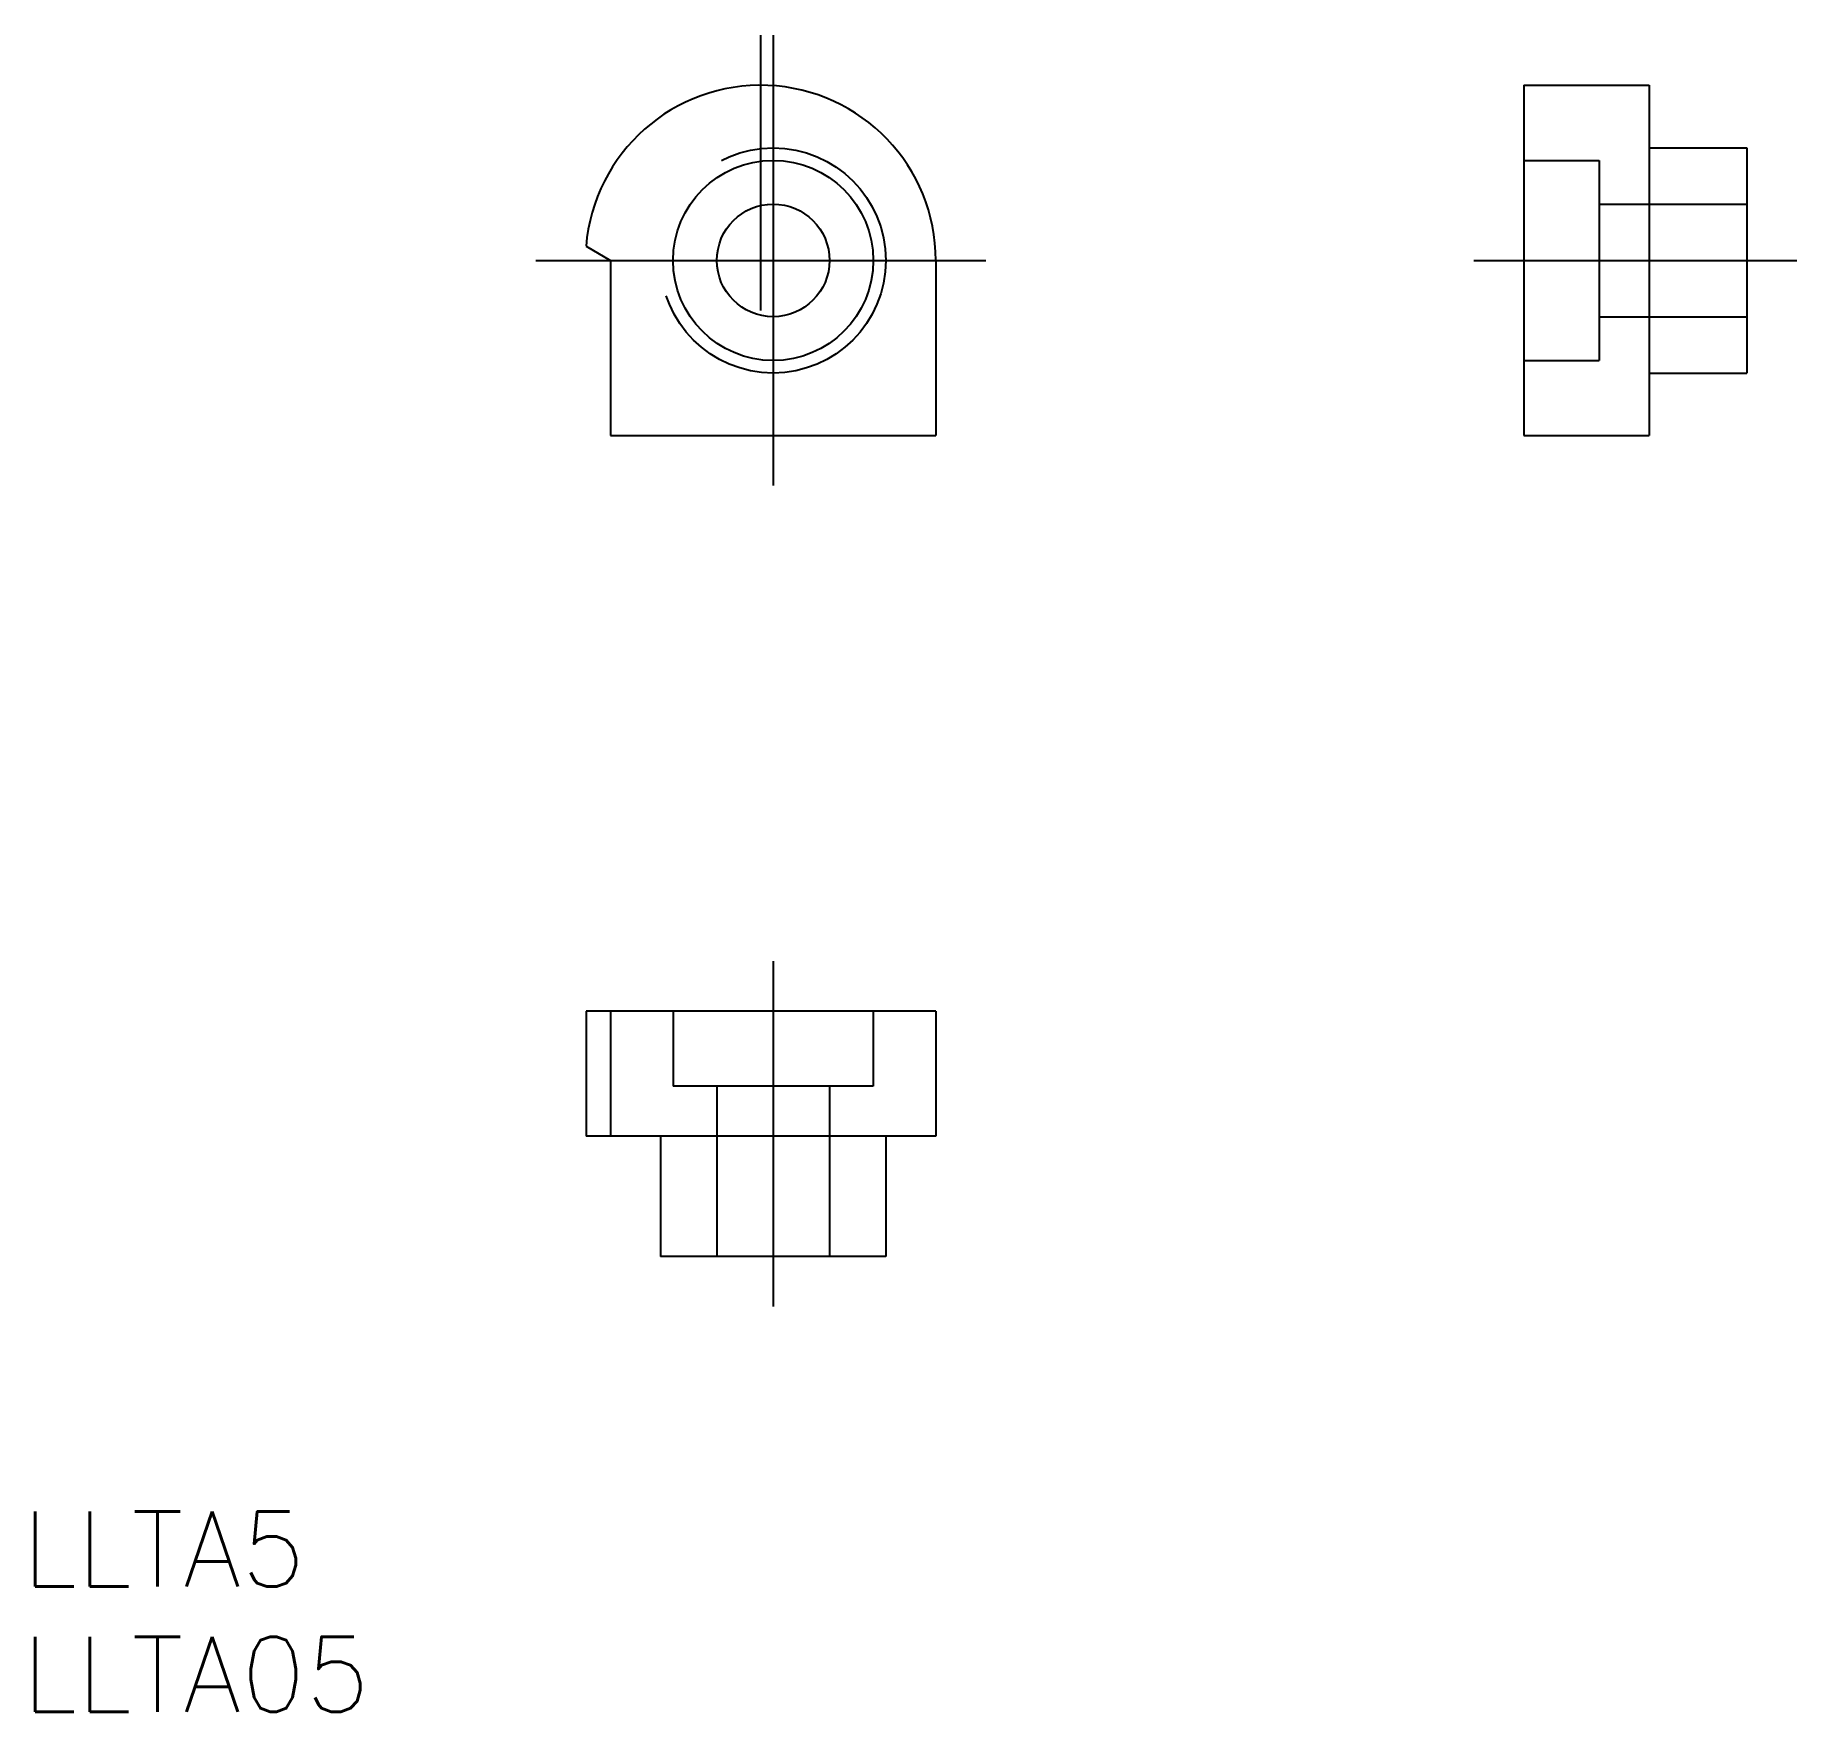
# Model space of a CAD drawing. Extents: x -29.5 to 40.9, y -58 to 9.
import ezdxf

# ---------------------------------------------------------------- set-up
doc = ezdxf.new("R2010")
doc.units = 0
doc.linetypes.add('CENTER', pattern=[50.8, 31.75, -6.35, 6.35, -6.35])
doc.linetypes.add('DASHED', pattern=[19.05, 12.7, -6.35])
doc.layers.get('0').update_dxf_attribs({"linetype": 'CONTINUOUS'})
doc.layers.add('CENTER', color=1, linetype='CONTINUOUS')
doc.styles.get("Standard").update_dxf_attribs({"font": 'txt.shx', "height": 3, "bigfont": 'bigfont.shx'})

# ---------------------------------------------------------------- blocks, each defined once
blk = doc.blocks.new('*U2')
at = {"color": 7, "linetype": 'CONTINUOUS'}
blk.add_text('LLTA05', height=3, dxfattribs=at).set_placement((-30, -58))
blk = doc.blocks.new('*U3')
at = {"color": 7, "linetype": 'CONTINUOUS'}
blk.add_text('LLTA5', height=3, dxfattribs=at).set_placement((-30, -53))

msp = doc.modelspace()

# ---------------------------------------------------------------- linework, layer by layer
at = {"color": 7, "linetype": 'CONTINUOUS'}
for p, q in [((30, 7), (30, -7)), ((30, 7), (35, 7)), ((35, 7), (35, -7)), ((35, 4.5), (38.9, 4.5)), ((38.9, 4.5), (38.9, -4.5)), ((-7.477, 0.564), (-6.5, 0)), ((-6.5, 0), (-6.5, -7)), ((6.5, 0), (6.5, -7)), ((35, -4.5), (38.9, -4.5)), ((-6.5, -7), (6.5, -7)), ((30, -7), (35, -7)), ((6.5, -30), (-7.477, -30)), ((-7.477, -30), (-7.477, -35)), ((-6.5, -30), (-6.5, -35)), ((6.5, -30), (6.5, -35)), ((6.5, -35), (-7.477, -35)), ((-4.5, -35), (-4.5, -39.8)), ((4.5, -35), (4.5, -39.8)), ((4.5, -39.8), (-4.5, -39.8))]:
    msp.add_line(p, q, dxfattribs=at)
at = {"color": 3, "linetype": 'DASHED'}
for p, q in [((30, 4), (33, 4)), ((33, 4), (33, -4)), ((33, 2.25), (38.9, 2.25)), ((33, -2.25), (38.9, -2.25)), ((30, -4), (33, -4)), ((-4, -30), (-4, -33)), ((4, -30), (4, -33)), ((4, -33), (-4, -33)), ((-2.25, -33), (-2.25, -39.8)), ((2.25, -33), (2.25, -39.8))]:
    msp.add_line(p, q, dxfattribs=at)
msp.add_circle((0, 0), 4.5, dxfattribs=at)
at = {"color": 7, "linetype": 'CONTINUOUS'}
for radius in [4, 2.25]:
    msp.add_circle((0, 0), radius, dxfattribs=at)
msp.add_arc((-0.5, 0), 7, 0, 175.37693, dxfattribs=at)
at = {"layer": 'CENTER', "color": 1, "linetype": 'CENTER'}
for p, q in [((-0.5, 9), (-0.5, -2)), ((0, 9), (0, -9)), ((-9.477, 0), (8.5, 0)), ((28, 0), (40.9, 0)), ((0, -28), (0, -41.8))]:
    msp.add_line(p, q, dxfattribs=at)

# ---------------------------------------------------------------- block references
at = {"color": 7, "linetype": 'CONTINUOUS'}
for name in ['*U3', '*U2']:
    msp.add_blockref(name, (0, 0), dxfattribs=at)

doc.saveas('drawing.dxf')
